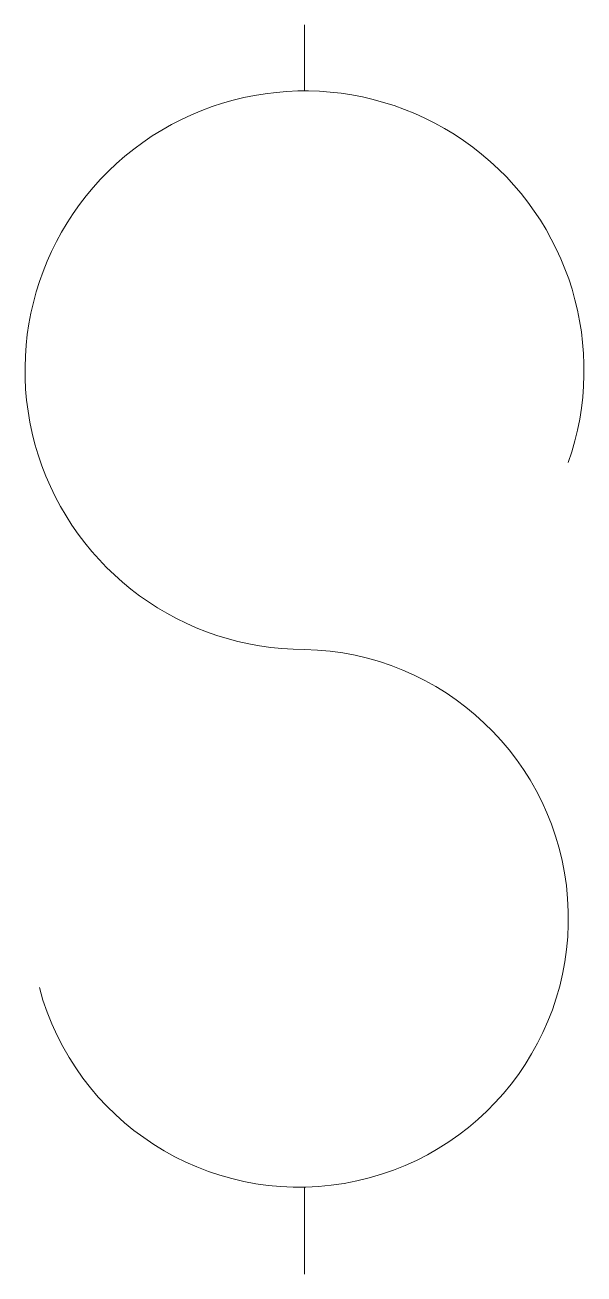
# Model space of a CAD drawing. Header units: inches. Extents: x 212.17 to 214.41, y -390.6 to -385.6.
import ezdxf

# ---------------------------------------------------------------- set-up
doc = ezdxf.new("R2010")
doc.units = ezdxf.units.IN
doc.header["$MEASUREMENT"] = 0
doc.layers.add('E101-Electrical-1st-floor', color=4, linetype='Continuous', lineweight=9)

msp = doc.modelspace()

# ---------------------------------------------------------------- linework, layer by layer
at = {"layer": 'E101-Electrical-1st-floor'}
for p, q in [((213.2875, -385.8684), (213.2875, -385.6044)), ((213.2875, -390.6044), (213.2875, -390.2565))]:
    msp.add_line(p, q, dxfattribs=at)
for points in [[(214.3425, -387.3564, 3.139408), (213.2875, -388.1044, 3.139408)], [(213.2875, -388.1044, -2.004555), (212.2268, -389.458)]]:
    msp.add_lwpolyline(points, format="xyb", dxfattribs=at)

doc.saveas('drawing.dxf')
